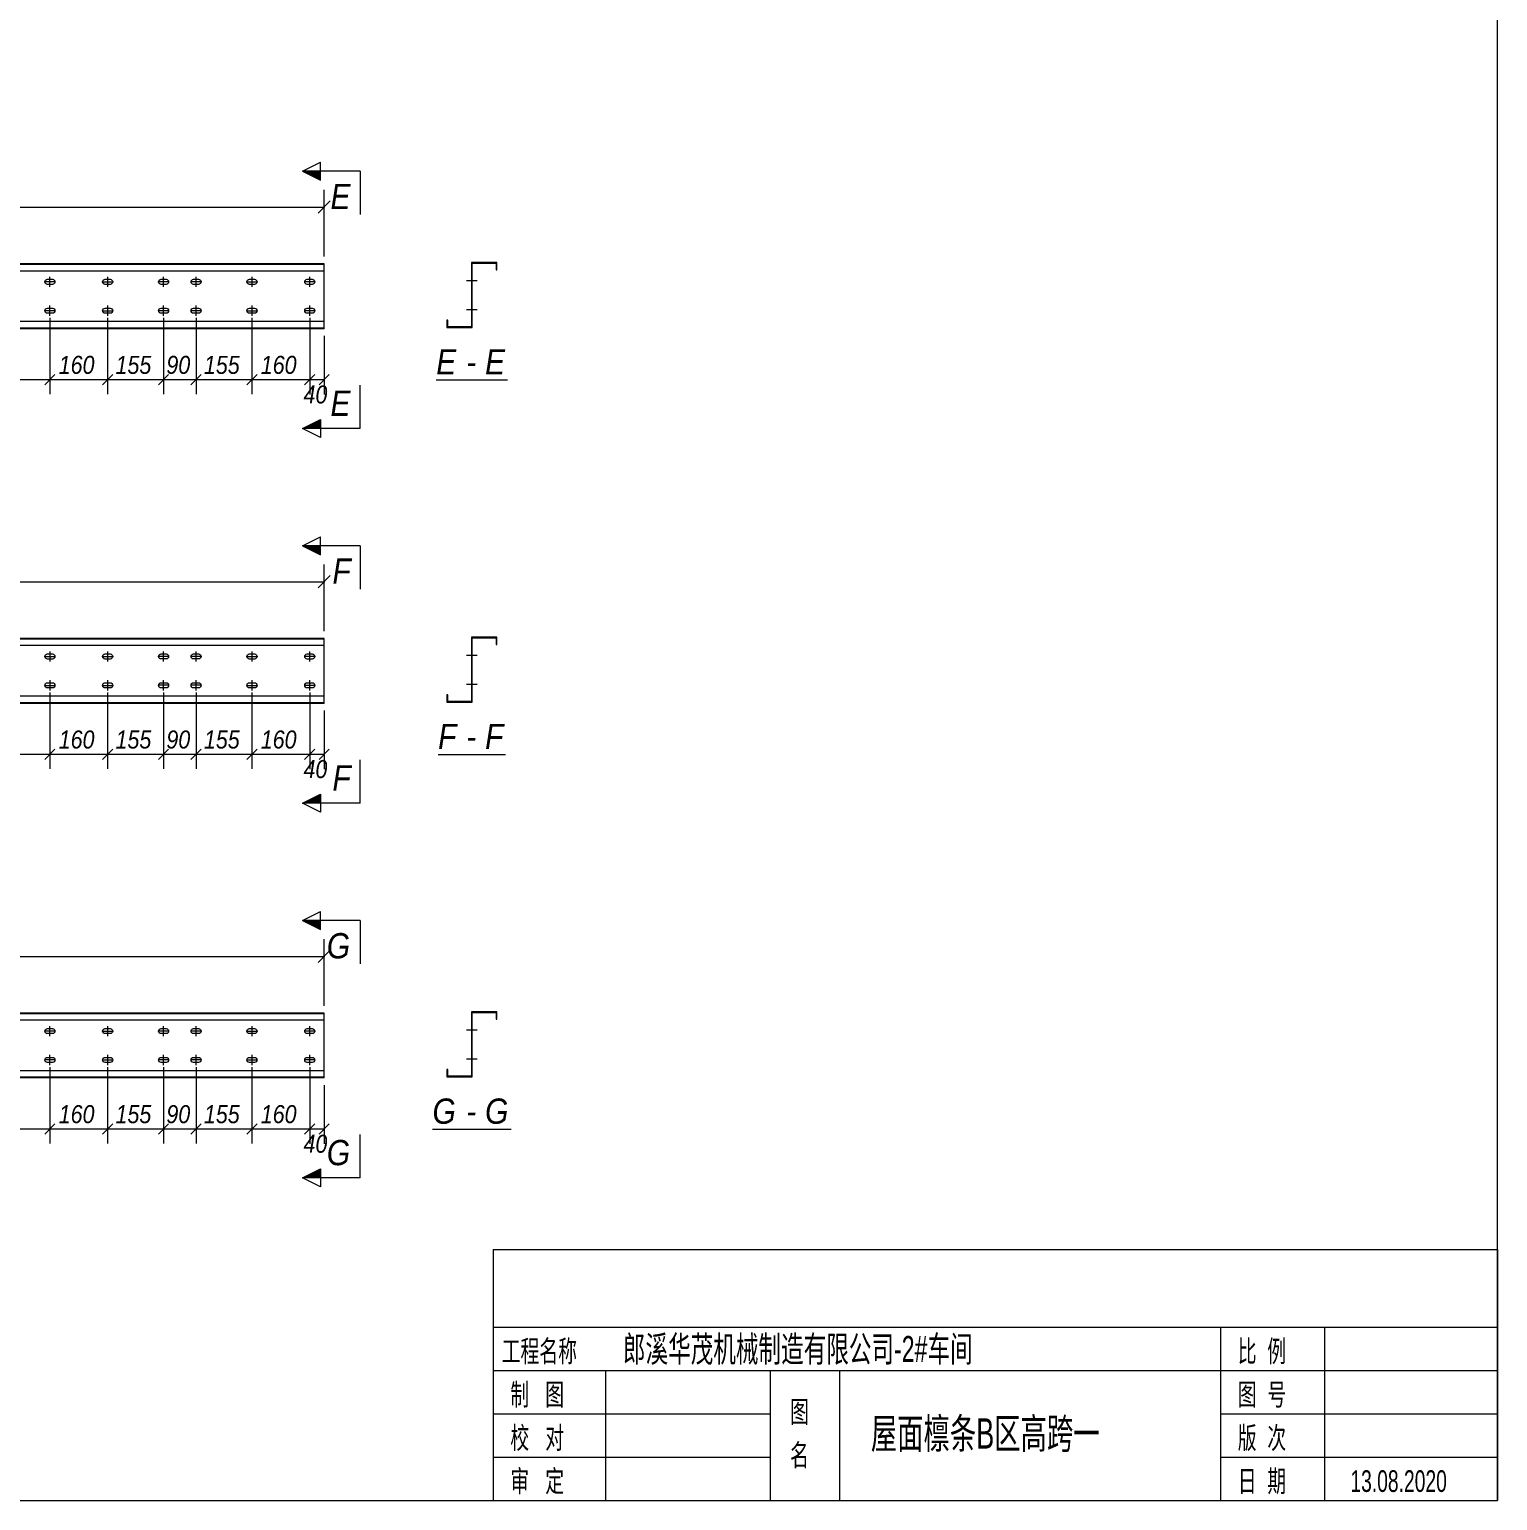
# Model space of a CAD drawing. Extents: x 857 to 4439, y -1249 to 4637.
# Drawn here: x 3636.4 to 3839.8, y 4227.2 to 4431 of the extents above; entities that cross this region are included whole.
import ezdxf

# ---------------------------------------------------------------- set-up
doc = ezdxf.new("R2010")
doc.units = 0
doc.header["$LTSCALE"] = 1000
doc.header["$MEASUREMENT"] = 0
doc.linetypes.add('XKITLINE00', pattern=[0])
doc.linetypes.add('XKITLINE02', pattern=[4, 2, -2])
for name, color, linetype, lineweight in [('Bolt', 7, 'Continuous', 0), ('DrawingSheet', 5, 'Continuous', 0), ('OtherObjectType', 1, 'Continuous', 0), ('Part', 2, 'Continuous', 0), ('Section', 6, 'Continuous', 0), ('Z-DIMENSIONS', 1, 'Continuous', 0)]:
    doc.layers.add(name, color=color, linetype=linetype, lineweight=lineweight)
doc.styles.add('Arial Italic', font='ariali.ttf')
doc.styles.add('宋体', font='arial.ttf')

# ---------------------------------------------------------------- blocks, each defined once
blk = doc.blocks.new('屋面檩条B区高跨一')
at = {"layer": 'Section'}
for points in [[(425.9, 187.9), (423.4, 189.15), (425.9, 189.15)], [(425.9, 153.51), (423.4, 153.51), (425.9, 154.76)], [(425.9, 136.01), (423.4, 137.26), (425.9, 137.26)], [(425.9, 101.61), (423.4, 101.61), (425.9, 102.86)], [(425.9, 84.11), (423.4, 85.36), (425.9, 85.36)], [(425.9, 49.71), (423.4, 49.71), (425.9, 50.96)]]:
    blk.add_hatch(color=1, dxfattribs=at).paths.add_polyline_path(points, flags=17)
at = {"layer": 'Bolt', "color": 3, "linetype": 'XKITLINE00', "lineweight": 0}
for p, q in [((387.7, 173.83), (387.72, 173.97)), ((387.72, 173.7), (387.7, 173.83)), ((387.7, 173.83), (387.7, 173.83)), ((389.1, 173.83), (387.7, 173.83)), ((387.72, 173.97), (387.8, 174.08)), ((387.8, 173.59), (387.72, 173.7)), ((387.8, 174.08), (387.91, 174.16)), ((387.91, 173.51), (387.8, 173.59)), ((387.91, 174.16), (388.05, 174.18)), ((388.05, 173.48), (387.91, 173.51)), ((388.05, 174.18), (388.75, 174.18)), ((388.75, 173.48), (388.05, 173.48)), ((388.4, 173.13), (388.4, 174.53)), ((388.75, 174.18), (388.88, 174.16)), ((388.88, 173.51), (388.75, 173.48)), ((388.88, 174.16), (389, 174.08)), ((389, 173.59), (388.88, 173.51)), ((389, 174.08), (389.07, 173.97)), ((389.07, 173.7), (389, 173.59)), ((389.07, 173.97), (389.1, 173.83)), ((389.1, 173.83), (389.07, 173.7)), ((389.1, 173.83), (389.1, 173.83)), ((395.7, 173.83), (395.72, 173.97)), ((395.72, 173.7), (395.7, 173.83)), ((395.7, 173.83), (395.7, 173.83)), ((395.7, 173.83), (397.1, 173.83)), ((395.72, 173.97), (395.8, 174.08)), ((395.8, 173.59), (395.72, 173.7)), ((395.8, 174.08), (395.91, 174.16)), ((395.91, 173.51), (395.8, 173.59)), ((395.91, 174.16), (396.05, 174.18)), ((396.05, 173.48), (395.91, 173.51)), ((396.05, 174.18), (396.75, 174.18)), ((396.75, 173.48), (396.05, 173.48)), ((396.4, 174.53), (396.4, 173.13)), ((396.75, 174.18), (396.88, 174.16)), ((396.88, 173.51), (396.75, 173.48)), ((396.88, 174.16), (397, 174.08)), ((397, 173.59), (396.88, 173.51)), ((397, 174.08), (397.07, 173.97)), ((397.07, 173.7), (397, 173.59)), ((397.07, 173.97), (397.1, 173.83)), ((397.1, 173.83), (397.07, 173.7)), ((397.1, 173.83), (397.1, 173.83)), ((403.45, 173.83), (403.47, 173.97)), ((403.47, 173.7), (403.45, 173.83)), ((403.45, 173.83), (403.45, 173.83)), ((404.85, 173.83), (403.45, 173.83)), ((403.47, 173.97), (403.55, 174.08)), ((403.55, 173.59), (403.47, 173.7)), ((403.55, 174.08), (403.66, 174.16)), ((403.66, 173.51), (403.55, 173.59)), ((403.66, 174.16), (403.8, 174.18)), ((403.8, 173.48), (403.66, 173.51)), ((403.8, 174.18), (404.5, 174.18)), ((404.5, 173.48), (403.8, 173.48)), ((404.15, 173.13), (404.15, 174.53)), ((404.5, 174.18), (404.63, 174.16)), ((404.63, 173.51), (404.5, 173.48)), ((404.63, 174.16), (404.75, 174.08)), ((404.75, 173.59), (404.63, 173.51)), ((404.75, 174.08), (404.82, 173.97)), ((404.82, 173.7), (404.75, 173.59)), ((404.82, 173.97), (404.85, 173.83)), ((404.85, 173.83), (404.82, 173.7)), ((404.85, 173.83), (404.85, 173.83)), ((407.95, 173.83), (407.97, 173.97)), ((407.97, 173.7), (407.95, 173.83)), ((407.95, 173.83), (407.95, 173.83)), ((409.35, 173.83), (407.95, 173.83)), ((407.97, 173.97), (408.05, 174.08)), ((408.05, 173.59), (407.97, 173.7)), ((408.05, 174.08), (408.16, 174.16)), ((408.16, 173.51), (408.05, 173.59)), ((408.16, 174.16), (408.3, 174.18)), ((408.3, 173.48), (408.16, 173.51)), ((408.3, 174.18), (409, 174.18)), ((409, 173.48), (408.3, 173.48)), ((408.65, 173.13), (408.65, 174.53)), ((409, 174.18), (409.13, 174.16)), ((409.13, 173.51), (409, 173.48)), ((409.13, 174.16), (409.25, 174.08)), ((409.25, 173.59), (409.13, 173.51)), ((409.25, 174.08), (409.32, 173.97)), ((409.32, 173.7), (409.25, 173.59)), ((409.32, 173.97), (409.35, 173.83)), ((409.35, 173.83), (409.32, 173.7)), ((409.35, 173.83), (409.35, 173.83)), ((415.7, 173.83), (415.72, 173.97)), ((415.72, 173.7), (415.7, 173.83)), ((415.7, 173.83), (415.7, 173.83)), ((415.7, 173.83), (417.1, 173.83)), ((415.72, 173.97), (415.8, 174.08)), ((415.8, 173.59), (415.72, 173.7)), ((415.8, 174.08), (415.91, 174.16)), ((415.91, 173.51), (415.8, 173.59)), ((415.91, 174.16), (416.05, 174.18)), ((416.05, 173.48), (415.91, 173.51)), ((416.05, 174.18), (416.75, 174.18)), ((416.75, 173.48), (416.05, 173.48)), ((416.4, 174.53), (416.4, 173.13)), ((416.75, 174.18), (416.88, 174.16)), ((416.88, 173.51), (416.75, 173.48)), ((416.88, 174.16), (417, 174.08)), ((417, 173.59), (416.88, 173.51)), ((417, 174.08), (417.07, 173.97)), ((417.07, 173.7), (417, 173.59)), ((417.07, 173.97), (417.1, 173.83)), ((417.1, 173.83), (417.07, 173.7)), ((417.1, 173.83), (417.1, 173.83)), ((423.7, 173.83), (423.72, 173.97)), ((423.72, 173.7), (423.7, 173.83)), ((423.7, 173.83), (423.7, 173.83)), ((425.1, 173.83), (423.7, 173.83)), ((423.72, 173.97), (423.8, 174.08)), ((423.8, 173.59), (423.72, 173.7)), ((423.8, 174.08), (423.91, 174.16)), ((423.91, 173.51), (423.8, 173.59)), ((423.91, 174.16), (424.05, 174.18)), ((424.05, 173.48), (423.91, 173.51)), ((424.05, 174.18), (424.75, 174.18)), ((424.75, 173.48), (424.05, 173.48)), ((424.4, 173.13), (424.4, 174.53)), ((424.75, 174.18), (424.88, 174.16)), ((424.88, 173.51), (424.75, 173.48)), ((424.88, 174.16), (425, 174.08)), ((425, 173.59), (424.88, 173.51)), ((425, 174.08), (425.07, 173.97)), ((425.07, 173.7), (425, 173.59)), ((425.07, 173.97), (425.1, 173.83)), ((425.1, 173.83), (425.07, 173.7)), ((425.1, 173.83), (425.1, 173.83)), ((446.12, 174), (447.62, 174)), ((446.82, 174.35), (446.92, 174.35)), ((446.82, 174.35), (446.92, 174.35)), ((446.82, 174), (446.92, 174)), ((446.82, 173.65), (446.92, 173.65)), ((446.82, 173.65), (446.92, 173.65)), ((387.7, 169.83), (387.72, 169.97)), ((387.72, 169.7), (387.7, 169.83)), ((387.7, 169.83), (387.7, 169.83)), ((389.1, 169.83), (387.7, 169.83)), ((387.72, 169.97), (387.8, 170.08)), ((387.8, 169.59), (387.72, 169.7)), ((387.8, 170.08), (387.91, 170.16)), ((387.91, 169.51), (387.8, 169.59)), ((387.91, 170.16), (388.05, 170.18)), ((388.05, 169.48), (387.91, 169.51)), ((388.05, 170.18), (388.75, 170.18)), ((388.75, 169.48), (388.05, 169.48)), ((388.4, 169.13), (388.4, 170.53)), ((388.75, 170.18), (388.88, 170.16)), ((388.88, 169.51), (388.75, 169.48)), ((388.88, 170.16), (389, 170.08)), ((389, 169.59), (388.88, 169.51)), ((389, 170.08), (389.07, 169.97)), ((389.07, 169.7), (389, 169.59)), ((389.07, 169.97), (389.1, 169.83)), ((389.1, 169.83), (389.07, 169.7)), ((389.1, 169.83), (389.1, 169.83)), ((395.7, 169.83), (395.72, 169.97)), ((395.72, 169.7), (395.7, 169.83)), ((395.7, 169.83), (395.7, 169.83)), ((395.7, 169.83), (397.1, 169.83)), ((395.72, 169.97), (395.8, 170.08)), ((395.8, 169.59), (395.72, 169.7)), ((395.8, 170.08), (395.91, 170.16)), ((395.91, 169.51), (395.8, 169.59)), ((395.91, 170.16), (396.05, 170.18)), ((396.05, 169.48), (395.91, 169.51)), ((396.05, 170.18), (396.75, 170.18)), ((396.75, 169.48), (396.05, 169.48)), ((396.4, 170.53), (396.4, 169.13)), ((396.75, 170.18), (396.88, 170.16)), ((396.88, 169.51), (396.75, 169.48)), ((396.88, 170.16), (397, 170.08)), ((397, 169.59), (396.88, 169.51)), ((397, 170.08), (397.07, 169.97)), ((397.07, 169.7), (397, 169.59)), ((397.07, 169.97), (397.1, 169.83)), ((397.1, 169.83), (397.07, 169.7)), ((397.1, 169.83), (397.1, 169.83)), ((403.45, 169.83), (403.47, 169.97)), ((403.47, 169.7), (403.45, 169.83)), ((403.45, 169.83), (403.45, 169.83)), ((404.85, 169.83), (403.45, 169.83)), ((403.47, 169.97), (403.55, 170.08)), ((403.55, 169.59), (403.47, 169.7)), ((403.55, 170.08), (403.66, 170.16)), ((403.66, 169.51), (403.55, 169.59)), ((403.66, 170.16), (403.8, 170.18)), ((403.8, 169.48), (403.66, 169.51)), ((403.8, 170.18), (404.5, 170.18)), ((404.5, 169.48), (403.8, 169.48)), ((404.15, 169.13), (404.15, 170.53)), ((404.5, 170.18), (404.63, 170.16)), ((404.63, 169.51), (404.5, 169.48)), ((404.63, 170.16), (404.75, 170.08)), ((404.75, 169.59), (404.63, 169.51)), ((404.75, 170.08), (404.82, 169.97)), ((404.82, 169.7), (404.75, 169.59)), ((404.82, 169.97), (404.85, 169.83)), ((404.85, 169.83), (404.82, 169.7)), ((404.85, 169.83), (404.85, 169.83)), ((407.95, 169.83), (407.97, 169.97)), ((407.97, 169.7), (407.95, 169.83)), ((407.95, 169.83), (407.95, 169.83)), ((409.35, 169.83), (407.95, 169.83)), ((407.97, 169.97), (408.05, 170.08)), ((408.05, 169.59), (407.97, 169.7)), ((408.05, 170.08), (408.16, 170.16)), ((408.16, 169.51), (408.05, 169.59)), ((408.16, 170.16), (408.3, 170.18)), ((408.3, 169.48), (408.16, 169.51)), ((408.3, 170.18), (409, 170.18)), ((409, 169.48), (408.3, 169.48)), ((408.65, 169.13), (408.65, 170.53)), ((409, 170.18), (409.13, 170.16)), ((409.13, 169.51), (409, 169.48)), ((409.13, 170.16), (409.25, 170.08)), ((409.25, 169.59), (409.13, 169.51)), ((409.25, 170.08), (409.32, 169.97)), ((409.32, 169.7), (409.25, 169.59)), ((409.32, 169.97), (409.35, 169.83)), ((409.35, 169.83), (409.32, 169.7)), ((409.35, 169.83), (409.35, 169.83)), ((415.7, 169.83), (415.72, 169.97)), ((415.72, 169.7), (415.7, 169.83)), ((415.7, 169.83), (415.7, 169.83)), ((415.7, 169.83), (417.1, 169.83)), ((415.72, 169.97), (415.8, 170.08)), ((415.8, 169.59), (415.72, 169.7)), ((415.8, 170.08), (415.91, 170.16)), ((415.91, 169.51), (415.8, 169.59)), ((415.91, 170.16), (416.05, 170.18)), ((416.05, 169.48), (415.91, 169.51)), ((416.05, 170.18), (416.75, 170.18)), ((416.75, 169.48), (416.05, 169.48)), ((416.4, 170.53), (416.4, 169.13)), ((416.75, 170.18), (416.88, 170.16)), ((416.88, 169.51), (416.75, 169.48)), ((416.88, 170.16), (417, 170.08)), ((417, 169.59), (416.88, 169.51)), ((417, 170.08), (417.07, 169.97)), ((417.07, 169.7), (417, 169.59)), ((417.07, 169.97), (417.1, 169.83)), ((417.1, 169.83), (417.07, 169.7)), ((417.1, 169.83), (417.1, 169.83)), ((423.7, 169.83), (423.72, 169.97)), ((423.72, 169.7), (423.7, 169.83)), ((423.7, 169.83), (423.7, 169.83)), ((425.1, 169.83), (423.7, 169.83)), ((423.72, 169.97), (423.8, 170.08)), ((423.8, 169.59), (423.72, 169.7)), ((423.8, 170.08), (423.91, 170.16)), ((423.91, 169.51), (423.8, 169.59)), ((423.91, 170.16), (424.05, 170.18)), ((424.05, 169.48), (423.91, 169.51)), ((424.05, 170.18), (424.75, 170.18)), ((424.75, 169.48), (424.05, 169.48)), ((424.4, 169.13), (424.4, 170.53)), ((424.75, 170.18), (424.88, 170.16)), ((424.88, 169.51), (424.75, 169.48)), ((424.88, 170.16), (425, 170.08)), ((425, 169.59), (424.88, 169.51)), ((425, 170.08), (425.07, 169.97)), ((425.07, 169.7), (425, 169.59)), ((425.07, 169.97), (425.1, 169.83)), ((425.1, 169.83), (425.07, 169.7)), ((425.1, 169.83), (425.1, 169.83)), ((446.12, 170), (447.62, 170)), ((446.82, 170.35), (446.92, 170.35)), ((446.82, 170.35), (446.92, 170.35)), ((446.82, 170), (446.92, 170)), ((446.82, 169.65), (446.92, 169.65)), ((446.82, 169.65), (446.92, 169.65)), ((387.91, 122.26), (388.05, 122.28)), ((388.05, 122.28), (388.75, 122.28)), ((388.4, 122.63), (388.4, 121.23)), ((388.75, 122.28), (388.88, 122.26)), ((395.91, 122.26), (396.05, 122.28)), ((396.05, 122.28), (396.75, 122.28)), ((396.4, 122.63), (396.4, 121.23)), ((396.75, 122.28), (396.88, 122.26)), ((403.66, 122.26), (403.8, 122.29)), ((403.8, 122.29), (404.5, 122.29)), ((404.15, 121.24), (404.15, 122.64)), ((404.5, 122.29), (404.63, 122.26)), ((408.16, 122.26), (408.3, 122.29)), ((408.3, 122.29), (409, 122.29)), ((408.65, 121.24), (408.65, 122.64)), ((409, 122.29), (409.13, 122.26)), ((415.91, 122.26), (416.05, 122.28)), ((416.05, 122.28), (416.75, 122.28)), ((416.4, 122.63), (416.4, 121.23)), ((416.75, 122.28), (416.88, 122.26)), ((423.91, 122.26), (424.05, 122.28)), ((424.05, 122.28), (424.75, 122.28)), ((424.4, 121.23), (424.4, 122.63)), ((424.75, 122.28), (424.88, 122.26)), ((446.82, 122.45), (446.92, 122.45)), ((446.82, 122.45), (446.92, 122.45)), ((387.7, 121.93), (387.72, 122.07)), ((387.72, 121.8), (387.7, 121.93)), ((387.7, 121.93), (387.7, 121.93)), ((387.7, 121.93), (389.1, 121.93)), ((387.72, 122.07), (387.8, 122.18)), ((387.8, 121.69), (387.72, 121.8)), ((387.8, 122.18), (387.91, 122.26)), ((387.91, 121.61), (387.8, 121.69)), ((388.05, 121.58), (387.91, 121.61)), ((388.75, 121.58), (388.05, 121.58)), ((388.88, 121.61), (388.75, 121.58)), ((388.88, 122.26), (389, 122.18)), ((389, 121.69), (388.88, 121.61)), ((389, 122.18), (389.07, 122.07)), ((389.07, 121.8), (389, 121.69)), ((389.07, 122.07), (389.1, 121.93)), ((389.1, 121.93), (389.07, 121.8)), ((389.1, 121.93), (389.1, 121.93)), ((395.7, 121.93), (395.72, 122.07)), ((395.72, 121.8), (395.7, 121.93)), ((395.7, 121.93), (395.7, 121.93)), ((395.7, 121.93), (397.1, 121.93)), ((395.72, 122.07), (395.8, 122.18)), ((395.8, 121.69), (395.72, 121.8)), ((395.8, 122.18), (395.91, 122.26)), ((395.91, 121.61), (395.8, 121.69)), ((396.05, 121.58), (395.91, 121.61)), ((396.75, 121.58), (396.05, 121.58)), ((396.88, 121.61), (396.75, 121.58)), ((396.88, 122.26), (397, 122.18)), ((397, 121.69), (396.88, 121.61)), ((397, 122.18), (397.07, 122.07)), ((397.07, 121.8), (397, 121.69)), ((397.07, 122.07), (397.1, 121.93)), ((397.1, 121.93), (397.07, 121.8)), ((397.1, 121.93), (397.1, 121.93)), ((403.45, 121.94), (403.47, 122.07)), ((403.47, 121.8), (403.45, 121.94)), ((403.45, 121.94), (403.45, 121.94)), ((404.85, 121.94), (403.45, 121.94)), ((403.47, 122.07), (403.55, 122.18)), ((403.55, 121.69), (403.47, 121.8)), ((403.55, 122.18), (403.66, 122.26)), ((403.66, 121.61), (403.55, 121.69)), ((403.8, 121.59), (403.66, 121.61)), ((404.5, 121.59), (403.8, 121.59)), ((404.63, 121.61), (404.5, 121.59)), ((404.63, 122.26), (404.75, 122.18)), ((404.75, 121.69), (404.63, 121.61)), ((404.75, 122.18), (404.82, 122.07)), ((404.82, 121.8), (404.75, 121.69)), ((404.82, 122.07), (404.85, 121.94)), ((404.85, 121.94), (404.82, 121.8)), ((404.85, 121.94), (404.85, 121.94)), ((407.95, 121.94), (407.97, 122.07)), ((407.97, 121.8), (407.95, 121.94)), ((407.95, 121.94), (407.95, 121.94)), ((409.35, 121.94), (407.95, 121.94)), ((407.97, 122.07), (408.05, 122.18)), ((408.05, 121.69), (407.97, 121.8)), ((408.05, 122.18), (408.16, 122.26)), ((408.16, 121.61), (408.05, 121.69)), ((408.3, 121.59), (408.16, 121.61)), ((409, 121.59), (408.3, 121.59)), ((409.13, 121.61), (409, 121.59)), ((409.13, 122.26), (409.25, 122.18)), ((409.25, 121.69), (409.13, 121.61)), ((409.25, 122.18), (409.32, 122.07)), ((409.32, 121.8), (409.25, 121.69)), ((409.32, 122.07), (409.35, 121.94)), ((409.35, 121.94), (409.32, 121.8)), ((409.35, 121.94), (409.35, 121.94)), ((415.7, 121.93), (415.72, 122.07)), ((415.72, 121.8), (415.7, 121.93)), ((415.7, 121.93), (415.7, 121.93)), ((415.7, 121.93), (417.1, 121.93)), ((415.72, 122.07), (415.8, 122.18)), ((415.8, 121.69), (415.72, 121.8)), ((415.8, 122.18), (415.91, 122.26)), ((415.91, 121.61), (415.8, 121.69)), ((416.05, 121.58), (415.91, 121.61)), ((416.75, 121.58), (416.05, 121.58)), ((416.88, 121.61), (416.75, 121.58)), ((416.88, 122.26), (417, 122.18)), ((417, 121.69), (416.88, 121.61)), ((417, 122.18), (417.07, 122.07)), ((417.07, 121.8), (417, 121.69)), ((417.07, 122.07), (417.1, 121.93)), ((417.1, 121.93), (417.07, 121.8)), ((417.1, 121.93), (417.1, 121.93)), ((423.7, 121.93), (423.72, 122.07)), ((423.72, 121.8), (423.7, 121.93)), ((423.7, 121.93), (423.7, 121.93)), ((425.1, 121.93), (423.7, 121.93)), ((423.72, 122.07), (423.8, 122.18)), ((423.8, 121.69), (423.72, 121.8)), ((423.8, 122.18), (423.91, 122.26)), ((423.91, 121.61), (423.8, 121.69)), ((424.05, 121.58), (423.91, 121.61)), ((424.75, 121.58), (424.05, 121.58)), ((424.88, 121.61), (424.75, 121.58)), ((424.88, 122.26), (425, 122.18)), ((425, 121.69), (424.88, 121.61)), ((425, 122.18), (425.07, 122.07)), ((425.07, 121.8), (425, 121.69)), ((425.07, 122.07), (425.1, 121.93)), ((425.1, 121.93), (425.07, 121.8)), ((425.1, 121.93), (425.1, 121.93)), ((446.12, 122.1), (447.62, 122.1)), ((446.82, 122.1), (446.92, 122.1)), ((446.82, 121.75), (446.92, 121.75)), ((446.82, 121.75), (446.92, 121.75)), ((387.8, 118.18), (387.91, 118.26)), ((387.91, 118.26), (388.05, 118.28)), ((388.05, 118.28), (388.75, 118.28)), ((388.4, 118.63), (388.4, 117.23)), ((388.75, 118.28), (388.88, 118.26)), ((388.88, 118.26), (389, 118.18)), ((395.8, 118.18), (395.91, 118.26)), ((395.91, 118.26), (396.05, 118.28)), ((396.05, 118.28), (396.75, 118.28)), ((396.4, 118.63), (396.4, 117.23)), ((396.75, 118.28), (396.88, 118.26)), ((396.88, 118.26), (397, 118.18)), ((403.55, 118.18), (403.66, 118.26)), ((403.66, 118.26), (403.8, 118.29)), ((403.8, 118.29), (404.5, 118.29)), ((404.15, 117.24), (404.15, 118.64)), ((404.5, 118.29), (404.63, 118.26)), ((404.63, 118.26), (404.75, 118.18)), ((408.05, 118.18), (408.16, 118.26)), ((408.16, 118.26), (408.3, 118.29)), ((408.3, 118.29), (409, 118.29)), ((408.65, 117.24), (408.65, 118.64)), ((409, 118.29), (409.13, 118.26)), ((409.13, 118.26), (409.25, 118.18)), ((415.8, 118.18), (415.91, 118.26)), ((415.91, 118.26), (416.05, 118.28)), ((416.05, 118.28), (416.75, 118.28)), ((416.4, 118.63), (416.4, 117.23)), ((416.75, 118.28), (416.88, 118.26)), ((416.88, 118.26), (417, 118.18)), ((423.8, 118.18), (423.91, 118.26)), ((423.91, 118.26), (424.05, 118.28)), ((424.05, 118.28), (424.75, 118.28)), ((424.4, 117.23), (424.4, 118.63)), ((424.75, 118.28), (424.88, 118.26)), ((424.88, 118.26), (425, 118.18)), ((446.82, 118.45), (446.92, 118.45)), ((446.82, 118.45), (446.92, 118.45)), ((387.7, 117.93), (387.72, 118.07)), ((387.72, 117.8), (387.7, 117.93)), ((387.7, 117.93), (387.7, 117.93)), ((387.7, 117.93), (389.1, 117.93)), ((387.72, 118.07), (387.8, 118.18)), ((387.8, 117.69), (387.72, 117.8)), ((387.91, 117.61), (387.8, 117.69)), ((388.05, 117.58), (387.91, 117.61)), ((388.75, 117.58), (388.05, 117.58)), ((388.88, 117.61), (388.75, 117.58)), ((389, 117.69), (388.88, 117.61)), ((389, 118.18), (389.07, 118.07)), ((389.07, 117.8), (389, 117.69)), ((389.07, 118.07), (389.1, 117.93)), ((389.1, 117.93), (389.07, 117.8)), ((389.1, 117.93), (389.1, 117.93)), ((395.7, 117.93), (395.72, 118.07)), ((395.72, 117.8), (395.7, 117.93)), ((395.7, 117.93), (395.7, 117.93)), ((395.7, 117.93), (397.1, 117.93)), ((395.72, 118.07), (395.8, 118.18)), ((395.8, 117.69), (395.72, 117.8)), ((395.91, 117.61), (395.8, 117.69)), ((396.05, 117.58), (395.91, 117.61)), ((396.75, 117.58), (396.05, 117.58)), ((396.88, 117.61), (396.75, 117.58)), ((397, 117.69), (396.88, 117.61)), ((397, 118.18), (397.07, 118.07)), ((397.07, 117.8), (397, 117.69)), ((397.07, 118.07), (397.1, 117.93)), ((397.1, 117.93), (397.07, 117.8)), ((397.1, 117.93), (397.1, 117.93)), ((403.45, 117.94), (403.47, 118.07)), ((403.47, 117.8), (403.45, 117.94)), ((403.45, 117.94), (403.45, 117.94)), ((404.85, 117.94), (403.45, 117.94)), ((403.47, 118.07), (403.55, 118.18)), ((403.55, 117.69), (403.47, 117.8)), ((403.66, 117.61), (403.55, 117.69)), ((403.8, 117.59), (403.66, 117.61)), ((404.5, 117.59), (403.8, 117.59)), ((404.63, 117.61), (404.5, 117.59)), ((404.75, 117.69), (404.63, 117.61)), ((404.75, 118.18), (404.82, 118.07)), ((404.82, 117.8), (404.75, 117.69)), ((404.82, 118.07), (404.85, 117.94)), ((404.85, 117.94), (404.82, 117.8)), ((404.85, 117.94), (404.85, 117.94)), ((407.95, 117.94), (407.97, 118.07)), ((407.97, 117.8), (407.95, 117.94)), ((407.95, 117.94), (407.95, 117.94)), ((409.35, 117.94), (407.95, 117.94)), ((407.97, 118.07), (408.05, 118.18)), ((408.05, 117.69), (407.97, 117.8)), ((408.16, 117.61), (408.05, 117.69)), ((408.3, 117.59), (408.16, 117.61)), ((409, 117.59), (408.3, 117.59)), ((409.13, 117.61), (409, 117.59)), ((409.25, 117.69), (409.13, 117.61)), ((409.25, 118.18), (409.32, 118.07)), ((409.32, 117.8), (409.25, 117.69)), ((409.32, 118.07), (409.35, 117.94)), ((409.35, 117.94), (409.32, 117.8)), ((409.35, 117.94), (409.35, 117.94)), ((415.7, 117.93), (415.72, 118.07)), ((415.72, 117.8), (415.7, 117.93)), ((415.7, 117.93), (415.7, 117.93)), ((415.7, 117.93), (417.1, 117.93)), ((415.72, 118.07), (415.8, 118.18)), ((415.8, 117.69), (415.72, 117.8)), ((415.91, 117.61), (415.8, 117.69)), ((416.05, 117.58), (415.91, 117.61)), ((416.75, 117.58), (416.05, 117.58)), ((416.88, 117.61), (416.75, 117.58)), ((417, 117.69), (416.88, 117.61)), ((417, 118.18), (417.07, 118.07)), ((417.07, 117.8), (417, 117.69)), ((417.07, 118.07), (417.1, 117.93)), ((417.1, 117.93), (417.07, 117.8)), ((417.1, 117.93), (417.1, 117.93)), ((423.7, 117.93), (423.72, 118.07)), ((423.72, 117.8), (423.7, 117.93)), ((423.7, 117.93), (423.7, 117.93)), ((425.1, 117.93), (423.7, 117.93)), ((423.72, 118.07), (423.8, 118.18)), ((423.8, 117.69), (423.72, 117.8)), ((423.91, 117.61), (423.8, 117.69)), ((424.05, 117.58), (423.91, 117.61)), ((424.75, 117.58), (424.05, 117.58)), ((424.88, 117.61), (424.75, 117.58)), ((425, 117.69), (424.88, 117.61)), ((425, 118.18), (425.07, 118.07)), ((425.07, 117.8), (425, 117.69)), ((425.07, 118.07), (425.1, 117.93)), ((425.1, 117.93), (425.07, 117.8)), ((425.1, 117.93), (425.1, 117.93)), ((446.12, 118.1), (447.62, 118.1)), ((446.82, 118.1), (446.92, 118.1)), ((446.82, 117.75), (446.92, 117.75)), ((446.82, 117.75), (446.92, 117.75)), ((387.7, 70.04), (387.72, 70.17)), ((387.72, 69.9), (387.7, 70.04)), ((387.7, 70.04), (387.7, 70.04)), ((389.1, 70.04), (387.7, 70.04)), ((387.72, 70.17), (387.8, 70.28)), ((387.8, 69.79), (387.72, 69.9)), ((387.8, 70.28), (387.91, 70.36)), ((387.91, 69.71), (387.8, 69.79)), ((387.91, 70.36), (388.05, 70.39)), ((388.05, 69.69), (387.91, 69.71)), ((388.05, 70.39), (388.75, 70.39)), ((388.75, 69.69), (388.05, 69.69)), ((388.4, 69.34), (388.4, 70.74)), ((388.75, 70.39), (388.88, 70.36)), ((388.88, 69.71), (388.75, 69.69)), ((388.88, 70.36), (389, 70.28)), ((389, 69.79), (388.88, 69.71)), ((389, 70.28), (389.07, 70.17)), ((389.07, 69.9), (389, 69.79)), ((389.07, 70.17), (389.1, 70.04)), ((389.1, 70.04), (389.07, 69.9)), ((389.1, 70.04), (389.1, 70.04)), ((395.7, 70.04), (395.72, 70.17)), ((395.72, 69.9), (395.7, 70.04)), ((395.7, 70.04), (395.7, 70.04)), ((395.7, 70.04), (397.1, 70.04)), ((395.72, 70.17), (395.8, 70.28)), ((395.8, 69.79), (395.72, 69.9)), ((395.8, 70.28), (395.91, 70.36)), ((395.91, 69.71), (395.8, 69.79)), ((395.91, 70.36), (396.05, 70.39)), ((396.05, 69.69), (395.91, 69.71)), ((396.05, 70.39), (396.75, 70.39)), ((396.75, 69.69), (396.05, 69.69)), ((396.4, 70.74), (396.4, 69.34)), ((396.75, 70.39), (396.88, 70.36)), ((396.88, 69.71), (396.75, 69.69)), ((396.88, 70.36), (397, 70.28)), ((397, 69.79), (396.88, 69.71)), ((397, 70.28), (397.07, 70.17)), ((397.07, 69.9), (397, 69.79)), ((397.07, 70.17), (397.1, 70.04)), ((397.1, 70.04), (397.07, 69.9)), ((397.1, 70.04), (397.1, 70.04)), ((403.45, 70.04), (403.47, 70.17)), ((403.47, 69.9), (403.45, 70.04)), ((403.45, 70.04), (403.45, 70.04)), ((404.85, 70.04), (403.45, 70.04)), ((403.47, 70.17), (403.55, 70.28)), ((403.55, 69.79), (403.47, 69.9)), ((403.55, 70.28), (403.66, 70.36)), ((403.66, 69.71), (403.55, 69.79)), ((403.66, 70.36), (403.8, 70.39)), ((403.8, 69.69), (403.66, 69.71)), ((403.8, 70.39), (404.5, 70.39)), ((404.5, 69.69), (403.8, 69.69)), ((404.15, 69.34), (404.15, 70.74)), ((404.5, 70.39), (404.63, 70.36)), ((404.63, 69.71), (404.5, 69.69)), ((404.63, 70.36), (404.75, 70.28)), ((404.75, 69.79), (404.63, 69.71)), ((404.75, 70.28), (404.82, 70.17)), ((404.82, 69.9), (404.75, 69.79)), ((404.82, 70.17), (404.85, 70.04)), ((404.85, 70.04), (404.82, 69.9)), ((404.85, 70.04), (404.85, 70.04)), ((407.95, 70.04), (407.97, 70.17)), ((407.97, 69.9), (407.95, 70.04)), ((407.95, 70.04), (407.95, 70.04)), ((409.35, 70.04), (407.95, 70.04)), ((407.97, 70.17), (408.05, 70.28)), ((408.05, 69.79), (407.97, 69.9)), ((408.05, 70.28), (408.16, 70.36)), ((408.16, 69.71), (408.05, 69.79)), ((408.16, 70.36), (408.3, 70.39)), ((408.3, 69.69), (408.16, 69.71)), ((408.3, 70.39), (409, 70.39)), ((409, 69.69), (408.3, 69.69)), ((408.65, 69.34), (408.65, 70.74)), ((409, 70.39), (409.13, 70.36)), ((409.13, 69.71), (409, 69.69)), ((409.13, 70.36), (409.25, 70.28)), ((409.25, 69.79), (409.13, 69.71)), ((409.25, 70.28), (409.32, 70.17)), ((409.32, 69.9), (409.25, 69.79)), ((409.32, 70.17), (409.35, 70.04)), ((409.35, 70.04), (409.32, 69.9)), ((409.35, 70.04), (409.35, 70.04)), ((415.7, 70.04), (415.72, 70.17)), ((415.72, 69.9), (415.7, 70.04)), ((415.7, 70.04), (415.7, 70.04)), ((415.7, 70.04), (417.1, 70.04)), ((415.72, 70.17), (415.8, 70.28)), ((415.8, 69.79), (415.72, 69.9)), ((415.8, 70.28), (415.91, 70.36)), ((415.91, 69.71), (415.8, 69.79)), ((415.91, 70.36), (416.05, 70.39)), ((416.05, 69.69), (415.91, 69.71)), ((416.05, 70.39), (416.75, 70.39)), ((416.75, 69.69), (416.05, 69.69)), ((416.4, 70.74), (416.4, 69.34)), ((416.75, 70.39), (416.88, 70.36)), ((416.88, 69.71), (416.75, 69.69)), ((416.88, 70.36), (417, 70.28)), ((417, 69.79), (416.88, 69.71)), ((417, 70.28), (417.07, 70.17)), ((417.07, 69.9), (417, 69.79)), ((417.07, 70.17), (417.1, 70.04)), ((417.1, 70.04), (417.07, 69.9)), ((417.1, 70.04), (417.1, 70.04)), ((423.7, 70.04), (423.72, 70.17)), ((423.72, 69.9), (423.7, 70.04)), ((423.7, 70.04), (423.7, 70.04)), ((425.1, 70.04), (423.7, 70.04)), ((423.72, 70.17), (423.8, 70.28)), ((423.8, 69.79), (423.72, 69.9)), ((423.8, 70.28), (423.91, 70.36)), ((423.91, 69.71), (423.8, 69.79)), ((423.91, 70.36), (424.05, 70.39)), ((424.05, 69.69), (423.91, 69.71)), ((424.05, 70.39), (424.75, 70.39)), ((424.75, 69.69), (424.05, 69.69)), ((424.4, 69.34), (424.4, 70.74)), ((424.75, 70.39), (424.88, 70.36)), ((424.88, 69.71), (424.75, 69.69)), ((424.88, 70.36), (425, 70.28)), ((425, 69.79), (424.88, 69.71)), ((425, 70.28), (425.07, 70.17)), ((425.07, 69.9), (425, 69.79)), ((425.07, 70.17), (425.1, 70.04)), ((425.1, 70.04), (425.07, 69.9)), ((425.1, 70.04), (425.1, 70.04)), ((446.12, 70.2), (447.62, 70.2)), ((446.82, 70.55), (446.92, 70.55)), ((446.82, 70.55), (446.92, 70.55)), ((446.82, 70.2), (446.92, 70.2)), ((446.82, 69.85), (446.92, 69.85)), ((446.82, 69.85), (446.92, 69.85)), ((387.7, 66.04), (387.72, 66.17)), ((387.72, 65.9), (387.7, 66.04)), ((387.7, 66.04), (387.7, 66.04)), ((389.1, 66.04), (387.7, 66.04)), ((387.72, 66.17), (387.8, 66.28)), ((387.8, 65.79), (387.72, 65.9)), ((387.8, 66.28), (387.91, 66.36)), ((387.91, 65.71), (387.8, 65.79)), ((387.91, 66.36), (388.05, 66.39)), ((388.05, 65.69), (387.91, 65.71)), ((388.05, 66.39), (388.75, 66.39)), ((388.75, 65.69), (388.05, 65.69)), ((388.4, 65.34), (388.4, 66.74)), ((388.75, 66.39), (388.88, 66.36)), ((388.88, 65.71), (388.75, 65.69)), ((388.88, 66.36), (389, 66.28)), ((389, 65.79), (388.88, 65.71)), ((389, 66.28), (389.07, 66.17)), ((389.07, 65.9), (389, 65.79)), ((389.07, 66.17), (389.1, 66.04)), ((389.1, 66.04), (389.07, 65.9)), ((389.1, 66.04), (389.1, 66.04)), ((395.7, 66.04), (395.72, 66.17)), ((395.72, 65.9), (395.7, 66.04)), ((395.7, 66.04), (395.7, 66.04)), ((395.7, 66.04), (397.1, 66.04)), ((395.72, 66.17), (395.8, 66.28)), ((395.8, 65.79), (395.72, 65.9)), ((395.8, 66.28), (395.91, 66.36)), ((395.91, 65.71), (395.8, 65.79)), ((395.91, 66.36), (396.05, 66.39)), ((396.05, 65.69), (395.91, 65.71)), ((396.05, 66.39), (396.75, 66.39)), ((396.75, 65.69), (396.05, 65.69)), ((396.4, 66.74), (396.4, 65.34)), ((396.75, 66.39), (396.88, 66.36)), ((396.88, 65.71), (396.75, 65.69)), ((396.88, 66.36), (397, 66.28)), ((397, 65.79), (396.88, 65.71)), ((397, 66.28), (397.07, 66.17)), ((397.07, 65.9), (397, 65.79)), ((397.07, 66.17), (397.1, 66.04)), ((397.1, 66.04), (397.07, 65.9)), ((397.1, 66.04), (397.1, 66.04)), ((403.45, 66.04), (403.47, 66.17)), ((403.47, 65.9), (403.45, 66.04)), ((403.45, 66.04), (403.45, 66.04)), ((404.85, 66.04), (403.45, 66.04)), ((403.47, 66.17), (403.55, 66.28)), ((403.55, 65.79), (403.47, 65.9)), ((403.55, 66.28), (403.66, 66.36)), ((403.66, 65.71), (403.55, 65.79)), ((403.66, 66.36), (403.8, 66.39)), ((403.8, 65.69), (403.66, 65.71)), ((403.8, 66.39), (404.5, 66.39)), ((404.5, 65.69), (403.8, 65.69)), ((404.15, 65.34), (404.15, 66.74)), ((404.5, 66.39), (404.63, 66.36)), ((404.63, 65.71), (404.5, 65.69)), ((404.63, 66.36), (404.75, 66.28)), ((404.75, 65.79), (404.63, 65.71)), ((404.75, 66.28), (404.82, 66.17)), ((404.82, 65.9), (404.75, 65.79)), ((404.82, 66.17), (404.85, 66.04)), ((404.85, 66.04), (404.82, 65.9)), ((404.85, 66.04), (404.85, 66.04)), ((407.95, 66.04), (407.97, 66.17)), ((407.97, 65.9), (407.95, 66.04)), ((407.95, 66.04), (407.95, 66.04)), ((409.35, 66.04), (407.95, 66.04)), ((407.97, 66.17), (408.05, 66.28)), ((408.05, 65.79), (407.97, 65.9)), ((408.05, 66.28), (408.16, 66.36)), ((408.16, 65.71), (408.05, 65.79)), ((408.16, 66.36), (408.3, 66.39)), ((408.3, 65.69), (408.16, 65.71)), ((408.3, 66.39), (409, 66.39)), ((409, 65.69), (408.3, 65.69)), ((408.65, 65.34), (408.65, 66.74)), ((409, 66.39), (409.13, 66.36)), ((409.13, 65.71), (409, 65.69)), ((409.13, 66.36), (409.25, 66.28)), ((409.25, 65.79), (409.13, 65.71)), ((409.25, 66.28), (409.32, 66.17)), ((409.32, 65.9), (409.25, 65.79)), ((409.32, 66.17), (409.35, 66.04)), ((409.35, 66.04), (409.32, 65.9)), ((409.35, 66.04), (409.35, 66.04)), ((415.7, 66.04), (415.72, 66.17)), ((415.72, 65.9), (415.7, 66.04)), ((415.7, 66.04), (415.7, 66.04)), ((415.7, 66.04), (417.1, 66.04)), ((415.72, 66.17), (415.8, 66.28)), ((415.8, 65.79), (415.72, 65.9)), ((415.8, 66.28), (415.91, 66.36)), ((415.91, 65.71), (415.8, 65.79)), ((415.91, 66.36), (416.05, 66.39)), ((416.05, 65.69), (415.91, 65.71)), ((416.05, 66.39), (416.75, 66.39)), ((416.75, 65.69), (416.05, 65.69)), ((416.4, 66.74), (416.4, 65.34)), ((416.75, 66.39), (416.88, 66.36)), ((416.88, 65.71), (416.75, 65.69)), ((416.88, 66.36), (417, 66.28)), ((417, 65.79), (416.88, 65.71)), ((417, 66.28), (417.07, 66.17)), ((417.07, 65.9), (417, 65.79)), ((417.07, 66.17), (417.1, 66.04)), ((417.1, 66.04), (417.07, 65.9)), ((417.1, 66.04), (417.1, 66.04)), ((423.7, 66.04), (423.72, 66.17)), ((423.72, 65.9), (423.7, 66.04)), ((423.7, 66.04), (423.7, 66.04)), ((425.1, 66.04), (423.7, 66.04)), ((423.72, 66.17), (423.8, 66.28)), ((423.8, 65.79), (423.72, 65.9)), ((423.8, 66.28), (423.91, 66.36)), ((423.91, 65.71), (423.8, 65.79)), ((423.91, 66.36), (424.05, 66.39)), ((424.05, 65.69), (423.91, 65.71)), ((424.05, 66.39), (424.75, 66.39)), ((424.75, 65.69), (424.05, 65.69)), ((424.4, 65.34), (424.4, 66.74)), ((424.75, 66.39), (424.88, 66.36)), ((424.88, 65.71), (424.75, 65.69)), ((424.88, 66.36), (425, 66.28)), ((425, 65.79), (424.88, 65.71)), ((425, 66.28), (425.07, 66.17)), ((425.07, 65.9), (425, 65.79)), ((425.07, 66.17), (425.1, 66.04)), ((425.1, 66.04), (425.07, 65.9)), ((425.1, 66.04), (425.1, 66.04)), ((446.12, 66.2), (447.62, 66.2)), ((446.82, 66.55), (446.92, 66.55)), ((446.82, 66.55), (446.92, 66.55)), ((446.82, 66.2), (446.92, 66.2)), ((446.82, 65.85), (446.92, 65.85)), ((446.82, 65.85), (446.92, 65.85))]:
    blk.add_line(p, q, dxfattribs=at)
at = {"layer": 'DrawingSheet', "color": 5, "linetype": 'XKITLINE00', "lineweight": 0}
for p, q in [((589, 5), (589, 415)), ((5, 5), (589, 5))]:
    blk.add_line(p, q, dxfattribs=at)
at = {"layer": 'OtherObjectType', "color": 1, "linetype": 'XKITLINE00', "lineweight": 0}
for p, q in [((441.93, 160.25), (451.81, 160.25)), ((442.19, 108.35), (451.55, 108.35)), ((441.41, 56.45), (452.33, 56.45))]:
    blk.add_line(p, q, dxfattribs=at)
at = {"layer": 'OtherObjectType', "color": 2, "linetype": 'XKITLINE00', "lineweight": 0}
for p, q in [((449.8, 39.8), (589, 39.8)), ((449.8, 39.8), (449.8, 5)), ((589, 39.8), (589, 5)), ((449.8, 5), (589, 5))]:
    blk.add_line(p, q, dxfattribs=at)
at = {"layer": 'OtherObjectType', "color": 3, "linetype": 'XKITLINE00', "lineweight": 0}
for p, q in [((449.8, 29), (589, 29)), ((550.6, 29), (550.6, 5)), ((565, 29), (565, 5)), ((449.8, 23), (589, 23)), ((465.4, 23), (465.4, 5)), ((488.2, 23), (488.2, 5)), ((497.8, 23), (497.8, 5)), ((449.8, 17), (488.2, 17)), ((550.6, 17), (589, 17)), ((449.8, 11), (488.2, 11)), ((550.6, 11), (589, 11))]:
    blk.add_line(p, q, dxfattribs=at)
at = {"layer": 'Part', "color": 2, "linetype": 'XKITLINE00', "lineweight": 0}
for p, q in [((426.4, 176.33), (248.05, 176.33)), ((426.4, 167.33), (426.4, 176.33)), ((450.32, 176.5), (446.82, 176.5)), ((446.82, 176.5), (446.82, 167.6)), ((446.92, 167.5), (446.92, 176.4)), ((446.92, 176.4), (450.22, 176.4)), ((450.22, 176.4), (450.22, 175.5)), ((450.22, 175.5), (450.32, 175.5)), ((450.32, 175.5), (450.32, 176.5)), ((426.4, 168.33), (248.05, 168.33)), ((426.4, 167.33), (248.05, 167.33)), ((443.52, 168.5), (443.42, 168.5)), ((443.42, 168.5), (443.42, 167.5)), ((443.42, 167.5), (446.92, 167.5)), ((443.52, 167.6), (443.52, 168.5)), ((446.82, 167.6), (443.52, 167.6)), ((426.4, 124.43), (248.05, 124.43)), ((426.4, 115.43), (426.4, 124.43)), ((450.32, 124.6), (446.82, 124.6)), ((446.82, 124.6), (446.82, 115.7)), ((446.92, 115.6), (446.92, 124.5)), ((446.92, 124.5), (450.22, 124.5)), ((450.22, 124.5), (450.22, 123.6)), ((450.32, 123.6), (450.32, 124.6)), ((450.22, 123.6), (450.32, 123.6)), ((426.4, 116.43), (248.05, 116.43)), ((443.52, 116.6), (443.42, 116.6)), ((443.42, 116.6), (443.42, 115.6)), ((443.52, 115.7), (443.52, 116.6)), ((426.4, 115.43), (248.05, 115.43)), ((443.42, 115.6), (446.92, 115.6)), ((446.82, 115.7), (443.52, 115.7)), ((426.4, 72.54), (248.05, 72.54)), ((426.4, 63.54), (426.4, 72.54)), ((450.32, 72.7), (446.82, 72.7)), ((446.82, 72.7), (446.82, 63.8)), ((446.92, 63.7), (446.92, 72.6)), ((446.92, 72.6), (450.22, 72.6)), ((450.22, 72.6), (450.22, 71.7)), ((450.22, 71.7), (450.32, 71.7)), ((450.32, 71.7), (450.32, 72.7)), ((426.4, 64.54), (248.05, 64.54)), ((426.4, 63.54), (248.05, 63.54)), ((443.52, 64.7), (443.42, 64.7)), ((443.42, 64.7), (443.42, 63.7)), ((443.42, 63.7), (446.92, 63.7)), ((443.52, 63.8), (443.52, 64.7)), ((446.82, 63.8), (443.52, 63.8))]:
    blk.add_line(p, q, dxfattribs=at)
at = {"layer": 'Part', "color": 7, "linetype": 'XKITLINE02', "lineweight": 0}
for p, q in [((426.4, 176.23), (248.05, 176.23)), ((426.4, 175.33), (248.05, 175.33)), ((426.4, 167.43), (248.05, 167.43)), ((426.4, 124.33), (248.05, 124.33)), ((426.4, 123.43), (248.05, 123.43)), ((426.4, 115.53), (248.05, 115.53)), ((426.4, 72.44), (248.05, 72.44)), ((426.4, 71.54), (248.05, 71.54)), ((426.4, 63.64), (248.05, 63.64))]:
    blk.add_line(p, q, dxfattribs=at)
at = {"layer": 'Section', "color": 1, "linetype": 'XKITLINE00', "lineweight": 0}
for p, q in [((423.4, 189.15), (425.9, 190.4)), ((425.9, 187.9), (425.9, 190.4)), ((423.4, 189.15), (425.9, 187.9)), ((431.4, 189.15), (423.4, 189.15)), ((431.4, 189.15), (431.4, 183.15)), ((431.4, 153.51), (431.4, 159.51)), ((423.4, 153.51), (425.9, 154.76)), ((425.9, 152.26), (423.4, 153.51)), ((431.4, 153.51), (423.4, 153.51)), ((425.9, 154.76), (425.9, 152.26)), ((423.4, 137.26), (425.9, 138.51)), ((423.4, 137.26), (425.9, 136.01)), ((431.4, 137.26), (423.4, 137.26)), ((425.9, 136.01), (425.9, 138.51)), ((431.4, 137.26), (431.4, 131.26)), ((431.4, 101.61), (431.4, 107.61)), ((423.4, 101.61), (425.9, 102.86)), ((425.9, 102.86), (425.9, 100.36)), ((425.9, 100.36), (423.4, 101.61)), ((431.4, 101.61), (423.4, 101.61)), ((423.4, 85.36), (425.9, 86.61)), ((425.9, 84.11), (425.9, 86.61)), ((423.4, 85.36), (425.9, 84.11)), ((431.4, 85.36), (423.4, 85.36)), ((431.4, 85.36), (431.4, 79.36)), ((431.4, 49.71), (431.4, 55.71)), ((423.4, 49.71), (425.9, 50.96)), ((425.9, 50.96), (425.9, 48.46)), ((425.9, 48.46), (423.4, 49.71)), ((431.4, 49.71), (423.4, 49.71))]:
    blk.add_line(p, q, dxfattribs=at)
at = {"layer": 'Z-DIMENSIONS', "color": 4, "linetype": 'XKITLINE00', "lineweight": 0}
for p, q in [((426.4, 177.33), (426.4, 186.59)), ((69.6, 184.19), (426.4, 184.19)), ((427.25, 185.04), (425.55, 183.34)), ((388.4, 168.83), (388.4, 158.28)), ((388.4, 168.83), (388.4, 158.28)), ((396.4, 168.83), (396.4, 158.28)), ((396.4, 168.83), (396.4, 158.28)), ((404.15, 168.83), (404.15, 158.28)), ((404.15, 168.83), (404.15, 158.28)), ((408.65, 168.83), (408.65, 158.28)), ((408.65, 168.83), (408.65, 158.28)), ((416.4, 168.83), (416.4, 158.28)), ((416.4, 168.83), (416.4, 158.28)), ((424.4, 168.83), (424.4, 158.28)), ((424.4, 168.83), (424.4, 158.23)), ((426.4, 166.33), (426.4, 158.23)), ((356.75, 160.28), (388.4, 160.28)), ((389.1, 160.99), (387.69, 159.57)), ((389.1, 160.99), (387.69, 159.57)), ((388.4, 160.28), (396.4, 160.28)), ((397.1, 160.99), (395.69, 159.57)), ((397.1, 160.99), (395.69, 159.57)), ((396.4, 160.28), (404.15, 160.28)), ((404.85, 160.99), (403.44, 159.57)), ((404.85, 160.99), (403.44, 159.57)), ((404.15, 160.28), (408.65, 160.28)), ((409.35, 160.99), (407.94, 159.57)), ((409.35, 160.99), (407.94, 159.57)), ((408.65, 160.28), (416.4, 160.28)), ((417.1, 160.99), (415.69, 159.57)), ((417.1, 160.99), (415.69, 159.57)), ((416.4, 160.28), (424.4, 160.28)), ((425.1, 160.99), (423.69, 159.57)), ((425.1, 160.99), (423.69, 159.57)), ((424.4, 160.28), (426.4, 160.28)), ((427.1, 160.99), (425.69, 159.57)), ((426.4, 125.43), (426.4, 134.69)), ((427.25, 133.14), (425.55, 131.44)), ((69.6, 132.29), (426.4, 132.29)), ((388.4, 116.93), (388.4, 106.38)), ((388.4, 116.93), (388.4, 106.38)), ((396.4, 116.93), (396.4, 106.38)), ((396.4, 116.93), (396.4, 106.38)), ((404.15, 116.94), (404.15, 106.38)), ((404.15, 116.94), (404.15, 106.38)), ((408.65, 116.94), (408.65, 106.38)), ((408.65, 116.94), (408.65, 106.38)), ((416.4, 116.93), (416.4, 106.38)), ((416.4, 116.93), (416.4, 106.38)), ((424.4, 116.93), (424.4, 106.38)), ((424.4, 116.93), (424.4, 106.33)), ((426.4, 114.43), (426.4, 106.33)), ((378.4, 108.38), (388.4, 108.38)), ((389.1, 109.09), (387.69, 107.67)), ((389.1, 109.09), (387.69, 107.67)), ((388.4, 108.38), (396.4, 108.38)), ((397.1, 109.09), (395.69, 107.67)), ((397.1, 109.09), (395.69, 107.67)), ((396.4, 108.38), (404.15, 108.38)), ((404.85, 109.09), (403.44, 107.67)), ((404.85, 109.09), (403.44, 107.67)), ((404.15, 108.38), (408.65, 108.38)), ((409.35, 109.09), (407.94, 107.67)), ((409.35, 109.09), (407.94, 107.67)), ((408.65, 108.38), (416.4, 108.38)), ((417.1, 109.09), (415.69, 107.67)), ((417.1, 109.09), (415.69, 107.67)), ((416.4, 108.38), (424.4, 108.38)), ((425.1, 109.09), (423.69, 107.67)), ((425.1, 109.09), (423.69, 107.67)), ((424.4, 108.38), (426.4, 108.38)), ((427.1, 109.09), (425.69, 107.67)), ((426.4, 73.54), (426.4, 82.79)), ((69.6, 80.39), (426.4, 80.39)), ((427.25, 81.24), (425.55, 79.54)), ((388.4, 65.04), (388.4, 54.48)), ((388.4, 65.04), (388.4, 54.48)), ((396.4, 65.04), (396.4, 54.48)), ((396.4, 65.04), (396.4, 54.48)), ((404.15, 65.04), (404.15, 54.48)), ((404.15, 65.04), (404.15, 54.48)), ((408.65, 65.04), (408.65, 54.48)), ((408.65, 65.04), (408.65, 54.48)), ((416.4, 65.04), (416.4, 54.48)), ((416.4, 65.04), (416.4, 54.48)), ((424.4, 65.04), (424.4, 54.48)), ((424.4, 65.04), (424.4, 54.43)), ((426.4, 62.54), (426.4, 54.43)), ((389.1, 57.19), (387.69, 55.78)), ((389.1, 57.19), (387.69, 55.78)), ((397.1, 57.19), (395.69, 55.78)), ((397.1, 57.19), (395.69, 55.78)), ((404.85, 57.19), (403.44, 55.78)), ((404.85, 57.19), (403.44, 55.78)), ((409.35, 57.19), (407.94, 55.78)), ((409.35, 57.19), (407.94, 55.78)), ((417.1, 57.19), (415.69, 55.78)), ((417.1, 57.19), (415.69, 55.78)), ((425.1, 57.19), (423.69, 55.78)), ((425.1, 57.19), (423.69, 55.78)), ((427.1, 57.19), (425.69, 55.78)), ((356.75, 56.48), (388.4, 56.48)), ((388.4, 56.48), (396.4, 56.48)), ((396.4, 56.48), (404.15, 56.48)), ((404.15, 56.48), (408.65, 56.48)), ((408.65, 56.48), (416.4, 56.48)), ((416.4, 56.48), (424.4, 56.48)), ((424.4, 56.48), (426.4, 56.48))]:
    blk.add_line(p, q, dxfattribs=at)
at = {"layer": 'Z-DIMENSIONS', "color": 3}
for p in [(426.4, 184.19), (388.4, 160.28), (388.4, 160.28), (396.4, 160.28), (396.4, 160.28), (404.15, 160.28), (404.15, 160.28), (408.65, 160.28), (408.65, 160.28), (416.4, 160.28), (416.4, 160.28), (424.4, 160.28), (424.4, 160.28), (426.4, 160.28), (426.4, 132.29), (388.4, 108.38), (388.4, 108.38), (396.4, 108.38), (396.4, 108.38), (404.15, 108.38), (404.15, 108.38), (408.65, 108.38), (408.65, 108.38), (416.4, 108.38), (416.4, 108.38), (424.4, 108.38), (424.4, 108.38), (426.4, 108.38), (426.4, 80.39), (388.4, 56.48), (388.4, 56.48), (396.4, 56.48), (396.4, 56.48), (404.15, 56.48), (404.15, 56.48), (408.65, 56.48), (408.65, 56.48), (416.4, 56.48), (416.4, 56.48), (424.4, 56.48), (424.4, 56.48), (426.4, 56.48)]:
    blk.add_point(p, dxfattribs=at)
at = {"layer": 'OtherObjectType', "color": 1, "style": 'Arial Italic', "width": 0.85}
for s, p in [('E', (441.93, 161)), ('E', (448.7, 161)), ('-', (446.09, 161)), ('F', (442.19, 109.1)), ('F', (448.7, 109.1)), ('-', (446.09, 109.1)), ('G', (441.41, 57.2)), ('G', (448.7, 57.2)), ('-', (446.09, 57.2))]:
    blk.add_text(s, height=3.5, dxfattribs=at).set_placement(p)
at = {"layer": 'OtherObjectType', "color": 4, "style": '宋体', "width": 0.6375}
for s, p in [('工程名称', (451, 24.2)), ('比  例', (553, 24.2)), ('制   图', (452.2, 18.2)), ('图  号', (553, 18.2)), ('图', (490.96, 15.8)), ('校   对', (452.2, 12.2)), ('版  次', (553, 12.2)), ('名', (490.96, 9.8)), ('审   定', (452.2, 6.2)), ('日  期', (553, 6.2))]:
    blk.add_text(s, height=3, dxfattribs=at).set_placement(p)
at = {"layer": 'OtherObjectType', "color": 7, "style": '宋体', "width": 0.6375}
for s, height, p in [('郎溪华茂机械制造有限公司-2#车间', 3.6, (467.8, 24.2)), ('屋面檩条B区高跨一', 4.2, (502.15, 12.2)), ('13.08.2020', 3, (568.6, 6.2))]:
    blk.add_text(s, height=height, dxfattribs=at).set_placement(p)
at = {"layer": 'Section', "color": 3, "style": 'Arial Italic', "width": 0.85}
for s, p in [('E', (427.28, 183.9)), ('E', (427.28, 155.26)), ('F', (427.55, 132.01)), ('F', (427.55, 103.36)), ('G', (426.77, 80.11)), ('G', (426.77, 51.46))]:
    blk.add_text(s, height=3.5, dxfattribs=at).set_placement(p)
at = {"layer": 'Z-DIMENSIONS', "color": 3, "style": 'Arial Italic', "width": 0.85}
for s, p in [('160', (389.62, 161.08)), ('155', (397.49, 161.08)), ('90', (404.54, 161.08)), ('155', (409.74, 161.08)), ('160', (417.62, 161.08)), ('40', (423.54, 156.98)), ('160', (389.62, 109.18)), ('155', (397.49, 109.18)), ('90', (404.54, 109.18)), ('155', (409.74, 109.18)), ('160', (417.62, 109.18)), ('40', (423.54, 105.08)), ('160', (389.62, 57.28)), ('155', (397.49, 57.28)), ('90', (404.54, 57.28)), ('155', (409.74, 57.28)), ('160', (417.62, 57.28)), ('40', (423.54, 53.18))]:
    blk.add_text(s, height=2.5, dxfattribs=at).set_placement(p)

msp = doc.modelspace()

# ---------------------------------------------------------------- block references
msp.add_blockref('屋面檩条B区高跨一', (3250.82, 4222.21))

doc.saveas('drawing.dxf')
